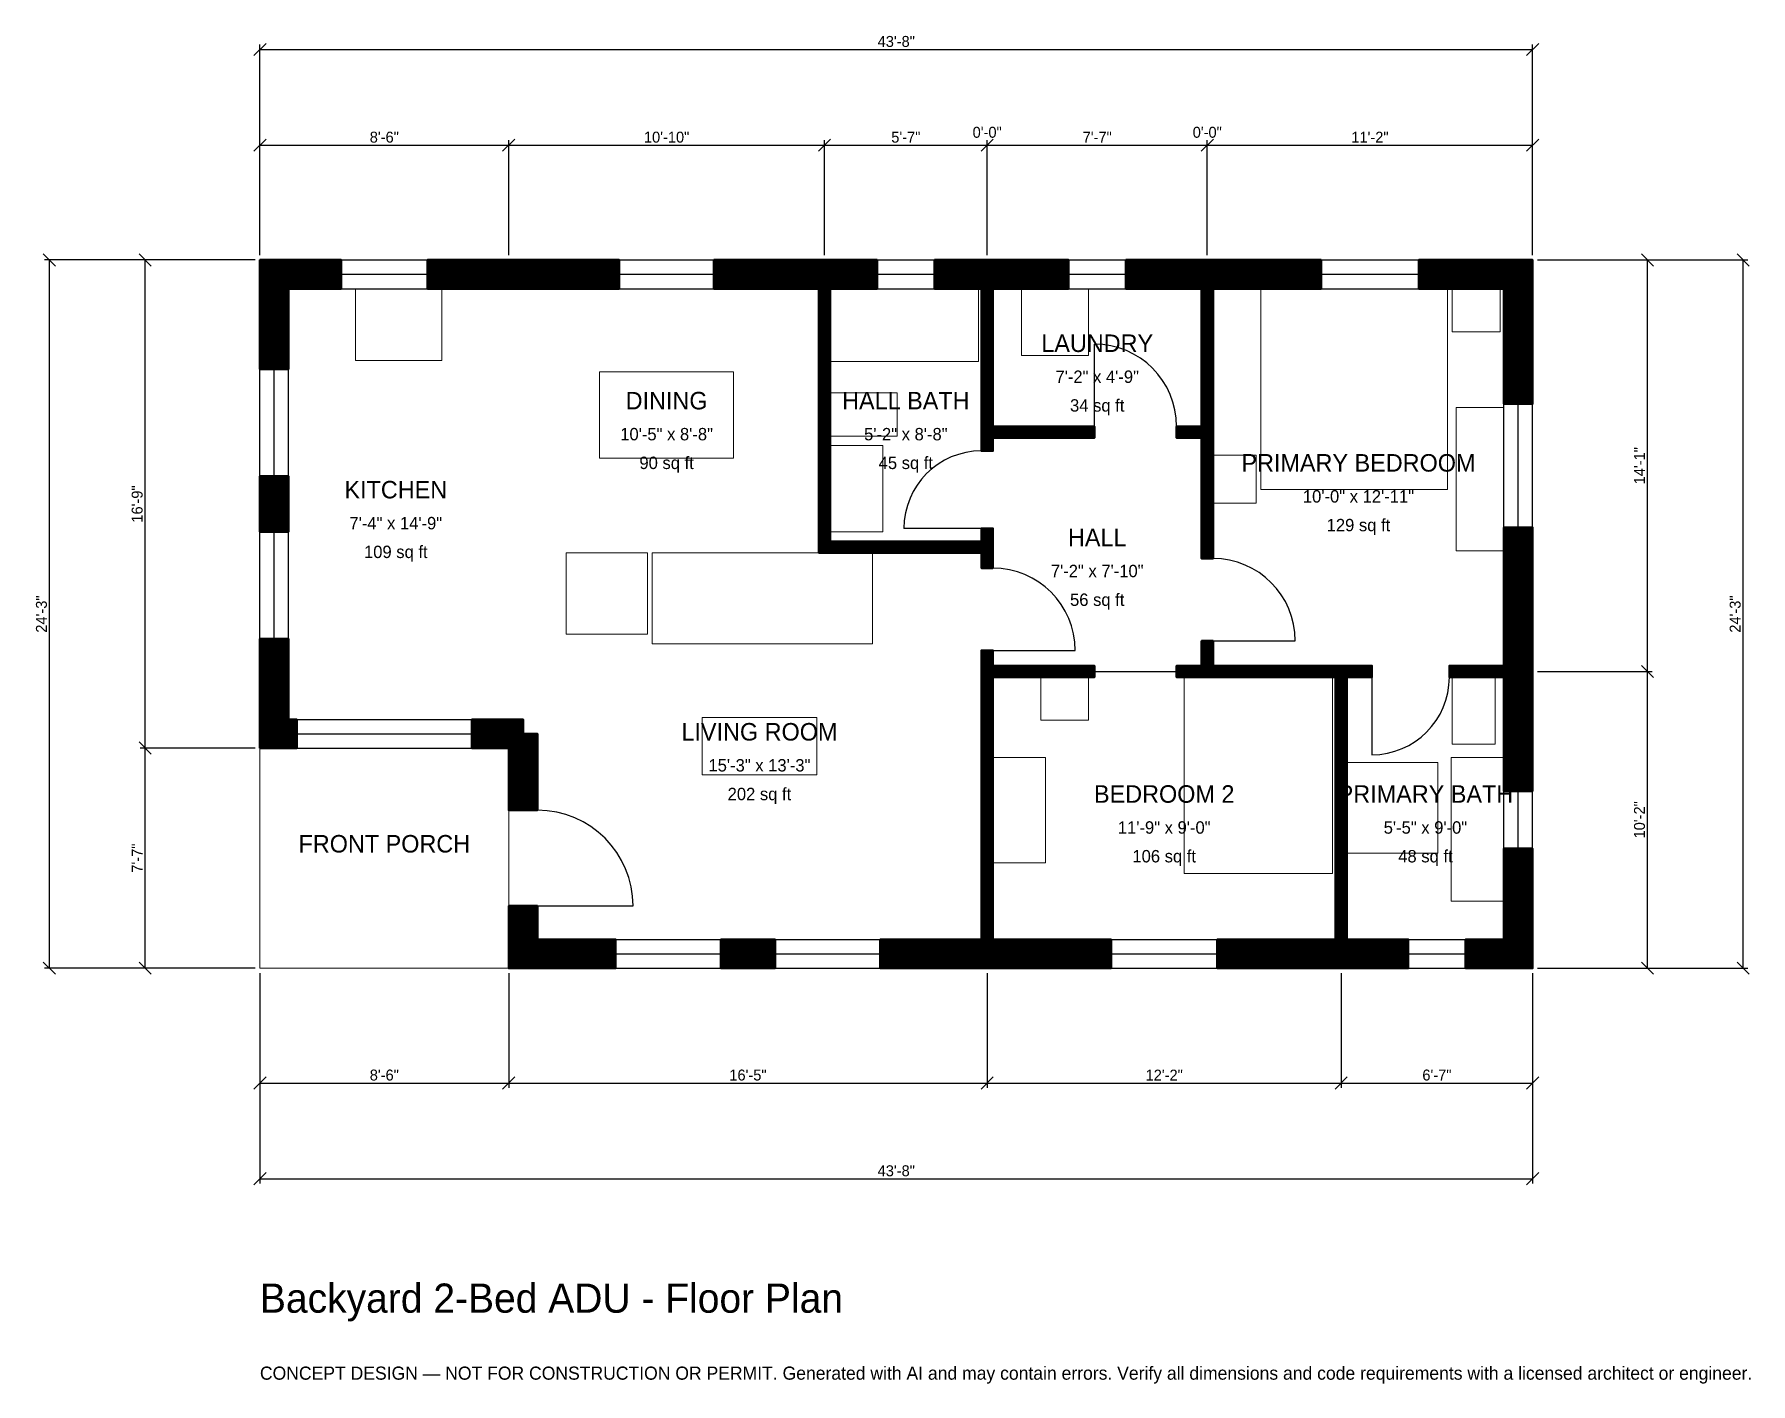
# Model space of a CAD drawing. Header units: inches. Extents: x -93 to 613, y -171 to 384.
import ezdxf
from ezdxf.enums import TextEntityAlignment as Align

# ---------------------------------------------------------------- set-up
doc = ezdxf.new("R2010")
doc.units = ezdxf.units.IN
doc.header["$MEASUREMENT"] = 0
doc.linetypes.add('DASHED', pattern=[0.6, 0.5, -0.1])
for name, color, linetype, lineweight in [('A-ANNO-DIMS', 1, 'Continuous', 13), ('A-ANNO-TEXT', 7, 'Continuous', 18), ('A-AREA-IDEN', 7, 'Continuous', 18), ('A-DOOR', 2, 'Continuous', 25), ('A-FLOR-FIXT', 9, 'Continuous', 13), ('A-FURN', 9, 'Continuous', 13), ('A-GLAZ', 4, 'Continuous', 25), ('A-SITE-PAVE', 8, 'Continuous', 13), ('A-WALL', 7, 'Continuous', 50), ('A-WALL-PATT', 8, 'Continuous', 13)]:
    doc.layers.add(name, color=color, linetype=linetype, lineweight=lineweight)
doc.dimstyles.new('PLAN', dxfattribs={"dimtxt": 4.5, "dimasz": 3, "dimexe": 2, "dimexo": 2, "dimgap": 1, "dimtad": 1, "dimdec": 0, "dimlunit": 4, "dimtsz": 2.5, "dimcen": 2.5, "dimclrd": 1, "dimclre": 1, "dimazin": 3, "dimtfac": 1, "dimtmove": 0, "dimatfit": 3})

msp = doc.modelspace()

# ---------------------------------------------------------------- hatches: boundary and pattern name
at = {"layer": 'A-WALL-PATT'}
h = msp.add_hatch(dxfattribs=at)
h.set_pattern_fill('ANSI31', color=8, scale=0.8)
h.paths.add_polyline_path([(293.3071, 0), (255.2493, 0), (255.2493, 11.811), (293.3071, 11.811), (296.8504, 11.811), (296.8504, 119.685), (296.8504, 124.4094), (296.8504, 130.7087), (301.5748, 130.7087), (301.5748, 124.4094), (343.3071, 124.4094), (343.3071, 119.685), (301.5748, 119.685), (301.5748, 11.811), (305.1181, 11.811), (350.1969, 11.811), (350.1969, 0), (305.1181, 0), (301.5748, 0), (301.5748, 0), (296.8504, 0), (296.8504, 0), (293.3071, 0)])
h.paths.add_polyline_path([(189.6325, 0), (189.6325, 11.811), (211.9423, 11.811), (211.9423, 0), (189.6325, 0)])
h.paths.add_polyline_path([(114.1732, 0), (114.1732, 0), (102.3622, 0), (102.3622, 0), (102.3622, 0), (102.3622, 11.811), (102.3622, 11.811), (102.3622, 25.5906), (114.1732, 25.5906), (114.1732, 11.811), (146.3255, 11.811), (146.3255, 0), (114.1732, 0)])
h.paths.add_polyline_path([(102.3622, 90.5512), (87.2047, 90.5512), (87.2047, 102.3622), (108.2677, 102.3622), (108.2677, 96.4567), (114.1732, 96.4567), (114.1732, 64.9606), (102.3622, 64.9606), (102.3622, 90.5512)])
h.paths.add_polyline_path([(11.811, 90.5512), (11.811, 90.5511), (0, 90.5511), (0, 90.5512), (0, 90.5512), (0, 102.3622), (0, 102.3622), (0, 135.4331), (11.811, 135.4331), (11.811, 102.3622), (15.1575, 102.3622), (15.1575, 90.5512), (11.811, 90.5512)])
h.paths.add_polyline_path([(0, 202.3622), (11.811, 202.3622), (11.811, 179.5276), (0, 179.5276), (0, 202.3622)])
h.paths.add_polyline_path([(0, 279.5276), (0, 279.5276), (0, 291.3386), (0, 291.3386), (0, 291.3386), (11.811, 291.3386), (11.811, 291.3386), (33.4646, 291.3386), (33.4646, 279.5276), (11.811, 279.5276), (11.811, 246.4567), (0, 246.4567), (0, 279.5276)])
h.paths.add_polyline_path([(96.4567, 291.3386), (96.4567, 291.3386), (147.8346, 291.3386), (147.8346, 279.5276), (108.2677, 279.5276), (108.2677, 279.5276), (68.8976, 279.5276), (68.8976, 291.3386), (96.4567, 291.3386)])
h.paths.add_polyline_path([(226.378, 291.3386), (229.9213, 291.3386), (229.9213, 291.3386), (234.6457, 291.3386), (234.6457, 291.3386), (238.189, 291.3386), (253.937, 291.3386), (253.937, 279.5276), (238.189, 279.5276), (234.6457, 279.5276), (234.6457, 175.5906), (296.8504, 175.5906), (296.8504, 175.5906), (296.8504, 180.9055), (301.5748, 180.9055), (301.5748, 170.8661), (301.5748, 170.8661), (301.5748, 164.5669), (296.8504, 164.5669), (296.8504, 170.8661), (234.6457, 170.8661), (229.9213, 170.8661), (229.9213, 175.5906), (229.9213, 279.5276), (226.378, 279.5276), (186.811, 279.5276), (186.811, 291.3386), (226.378, 291.3386)])
h.paths.add_polyline_path([(296.8504, 291.3386), (296.8504, 291.3386), (301.5748, 291.3386), (301.5748, 291.3386), (305.1181, 291.3386), (305.1181, 291.3386), (332.6772, 291.3386), (332.6772, 279.5276), (301.5748, 279.5276), (301.5748, 222.8346), (343.3071, 222.8346), (343.3071, 218.1102), (301.5748, 218.1102), (301.5748, 212.7953), (296.8504, 212.7953), (296.8504, 218.1102), (296.8504, 218.1102), (296.8504, 222.8346), (296.8504, 222.8346), (296.8504, 279.5276), (293.3071, 279.5276), (293.3071, 279.5276), (277.5591, 279.5276), (277.5591, 291.3386), (296.8504, 291.3386)])
h.paths.add_polyline_path([(383.8583, 291.3386), (383.8583, 291.3386), (387.4016, 291.3386), (387.4016, 291.3386), (392.126, 291.3386), (392.126, 291.3386), (436.6142, 291.3386), (436.6142, 279.5276), (395.6693, 279.5276), (395.6693, 279.5276), (392.126, 279.5276), (392.126, 222.8346), (392.126, 218.1102), (392.126, 168.5039), (387.4016, 168.5039), (387.4016, 218.1102), (377.1654, 218.1102), (377.1654, 222.8346), (387.4016, 222.8346), (387.4016, 279.5276), (356.2992, 279.5276), (356.2992, 291.3386), (383.8583, 291.3386)])
h.paths.add_polyline_path([(511.811, 291.3386), (511.811, 291.3386), (523.622, 291.3386), (523.622, 291.3386), (523.6221, 291.3386), (523.6221, 279.5276), (523.622, 279.5276), (523.622, 232.0866), (511.811, 232.0866), (511.811, 279.5276), (476.7717, 279.5276), (476.7717, 291.3386), (511.811, 291.3386)])
h.paths.add_polyline_path([(523.622, 127.9528), (523.622, 124.4094), (523.6221, 124.4094), (523.6221, 119.685), (523.622, 119.685), (523.622, 116.1417), (523.622, 72.8346), (511.811, 72.8346), (511.811, 116.1417), (511.811, 119.685), (489.3701, 119.685), (489.3701, 124.4094), (511.811, 124.4094), (511.811, 127.9528), (511.811, 181.2992), (523.622, 181.2992), (523.622, 127.9528)])
h.paths.add_polyline_path([(523.622, 11.811), (523.6221, 11.811), (523.6221, 0), (523.622, 0), (523.622, 0), (511.811, 0), (511.811, 0), (496.063, 0), (496.063, 11.811), (511.811, 11.811), (511.811, 49.2126), (523.622, 49.2126), (523.622, 11.811)])
h.paths.add_polyline_path([(450.7874, 0), (447.2441, 0), (447.2441, 0), (442.5197, 0), (442.5197, 0), (438.9764, 0), (393.8976, 0), (393.8976, 11.811), (438.9764, 11.811), (442.5197, 11.811), (442.5197, 119.685), (392.126, 119.685), (387.4016, 119.685), (387.4016, 119.685), (377.1654, 119.685), (377.1654, 124.4094), (387.4016, 124.4094), (387.4016, 134.6457), (392.126, 134.6457), (392.126, 124.4094), (442.5197, 124.4094), (447.2441, 124.4094), (457.4803, 124.4094), (457.4803, 119.685), (447.2441, 119.685), (447.2441, 11.811), (450.7874, 11.811), (472.4409, 11.811), (472.4409, 0), (450.7874, 0)])

# ---------------------------------------------------------------- linework, layer by layer
at = {"layer": 'A-DOOR'}
for p, q in [((343.3071, 222.8346), (343.3071, 256.6929)), ((296.8504, 180.9055), (264.9606, 180.9055)), ((392.126, 134.6457), (425.9843, 134.6457)), ((301.5748, 130.7087), (335.4331, 130.7087)), ((343.3071, 122.0472), (377.1654, 122.0472)), ((457.4803, 119.685), (457.4803, 87.7953)), ((114.1732, 25.5906), (153.5433, 25.5906))]:
    msp.add_line(p, q, dxfattribs=at)
for centre, radius, start, end in [((343.3071, 222.8346), 33.8583, 0, 90), ((296.8504, 180.9055), 31.8898, 90, 180), ((301.5748, 130.7087), 33.8583, 0, 90), ((392.126, 134.6457), 33.8583, 0, 90), ((457.4803, 119.685), 31.8898, 270, 360), ((114.1732, 25.5906), 39.3701, 0, 90)]:
    msp.add_arc(centre, radius, start, end, dxfattribs=at)
at = {"layer": 'A-FLOR-FIXT'}
for points in [[(234.6457, 249.6063), (295.6693, 249.6063), (295.6693, 279.5276), (234.6457, 279.5276)], [(234.6457, 218.8976), (262.2047, 218.8976), (262.2047, 236.6142), (234.6457, 236.6142)], [(234.6457, 179.5276), (256.2992, 179.5276), (256.2992, 214.9606), (234.6457, 214.9606)], [(490.5512, 92.126), (508.2677, 92.126), (508.2677, 119.685), (490.5512, 119.685)], [(490.1575, 27.5591), (511.811, 27.5591), (511.811, 86.6142), (490.1575, 86.6142)], [(447.2441, 47.2441), (484.6457, 47.2441), (484.6457, 84.6457), (447.2441, 84.6457)]]:
    msp.add_lwpolyline(points, close=True, dxfattribs=at)
at = {"layer": 'A-FURN'}
for points in [[(39.3701, 250), (74.8031, 250), (74.8031, 279.5276), (39.3701, 279.5276)], [(313.3858, 251.9685), (340.9449, 251.9685), (340.9449, 279.5276), (313.3858, 279.5276)], [(411.811, 196.8504), (488.5827, 196.8504), (488.5827, 279.5276), (411.811, 279.5276)], [(490.5512, 261.811), (510.2362, 261.811), (510.2362, 279.5276), (490.5512, 279.5276)], [(139.7638, 209.8425), (194.8819, 209.8425), (194.8819, 245.2756), (139.7638, 245.2756)], [(492.126, 171.6535), (511.811, 171.6535), (511.811, 230.7087), (492.126, 230.7087)], [(392.126, 191.3386), (409.8425, 191.3386), (409.8425, 211.0236), (392.126, 211.0236)], [(125.9843, 137.4016), (159.4488, 137.4016), (159.4488, 170.8661), (125.9843, 170.8661)], [(161.4173, 133.4646), (251.9685, 133.4646), (251.9685, 170.8661), (161.4173, 170.8661)], [(321.2598, 101.9685), (340.9449, 101.9685), (340.9449, 119.685), (321.2598, 119.685)], [(380.315, 38.9764), (441.3386, 38.9764), (441.3386, 119.685), (380.315, 119.685)], [(181.8898, 79.5276), (229.1339, 79.5276), (229.1339, 103.1496), (181.8898, 103.1496)], [(301.5748, 43.3071), (323.2283, 43.3071), (323.2283, 86.6142), (301.5748, 86.6142)]]:
    msp.add_lwpolyline(points, close=True, dxfattribs=at)
at = {"layer": 'A-GLAZ'}
for p, q in [((33.4646, 291.3386), (68.8976, 291.3386)), ((147.8346, 291.3386), (186.811, 291.3386)), ((253.937, 291.3386), (277.5591, 291.3386)), ((332.6772, 291.3386), (356.2992, 291.3386)), ((436.6142, 291.3386), (476.7717, 291.3386)), ((33.4646, 285.4331), (68.8976, 285.4331)), ((147.8346, 285.4331), (186.811, 285.4331)), ((253.937, 285.4331), (277.5591, 285.4331)), ((332.6772, 285.4331), (356.2992, 285.4331)), ((436.6142, 285.4331), (476.7717, 285.4331)), ((33.4646, 279.5276), (68.8976, 279.5276)), ((147.8346, 279.5276), (186.811, 279.5276)), ((253.937, 279.5276), (277.5591, 279.5276)), ((332.6772, 279.5276), (356.2992, 279.5276)), ((436.6142, 279.5276), (476.7717, 279.5276)), ((0, 202.3622), (0, 246.4567)), ((5.9055, 202.3622), (5.9055, 246.4567)), ((11.811, 202.3622), (11.811, 246.4567)), ((511.811, 181.2992), (511.811, 232.0866)), ((517.7165, 181.2992), (517.7165, 232.0866)), ((523.622, 181.2992), (523.622, 232.0866)), ((0, 135.4331), (0, 179.5276)), ((5.9055, 135.4331), (5.9055, 179.5276)), ((11.811, 135.4331), (11.811, 179.5276)), ((15.1575, 102.3622), (87.2047, 102.3622)), ((15.1575, 96.4567), (87.2047, 96.4567)), ((15.1575, 90.5512), (87.2047, 90.5512)), ((511.811, 49.2126), (511.811, 72.8346)), ((517.7165, 49.2126), (517.7165, 72.8346)), ((523.622, 49.2126), (523.622, 72.8346)), ((146.3255, 11.811), (189.6325, 11.811)), ((211.9423, 11.811), (255.2493, 11.811)), ((350.1969, 11.811), (393.8976, 11.811)), ((472.4409, 11.811), (496.063, 11.811)), ((146.3255, 5.9055), (189.6325, 5.9055)), ((146.3255, 0), (189.6325, 0)), ((211.9423, 5.9055), (255.2493, 5.9055)), ((211.9423, 0), (255.2493, 0)), ((350.1969, 5.9055), (393.8976, 5.9055)), ((350.1969, 0), (393.8976, 0)), ((472.4409, 5.9055), (496.063, 5.9055)), ((472.4409, 0), (496.063, 0))]:
    msp.add_line(p, q, dxfattribs=at)
at = {"layer": 'A-SITE-PAVE', "linetype": 'DASHED'}
msp.add_lwpolyline([(0, 0), (102.3622, 0), (102.3622, 90.5512), (0, 90.5512)], close=True, dxfattribs=at)
at = {"layer": 'A-WALL'}
for points in [[(0, 279.5276), (0, 279.5276), (0, 291.3386), (0, 291.3386), (0, 291.3386), (11.811, 291.3386), (11.811, 291.3386), (33.4646, 291.3386), (33.4646, 279.5276), (11.811, 279.5276), (11.811, 246.4567), (0, 246.4567), (0, 279.5276)], [(96.4567, 291.3386), (96.4567, 291.3386), (147.8346, 291.3386), (147.8346, 279.5276), (108.2677, 279.5276), (108.2677, 279.5276), (68.8976, 279.5276), (68.8976, 291.3386), (96.4567, 291.3386)], [(226.378, 291.3386), (229.9213, 291.3386), (229.9213, 291.3386), (234.6457, 291.3386), (234.6457, 291.3386), (238.189, 291.3386), (253.937, 291.3386), (253.937, 279.5276), (238.189, 279.5276), (234.6457, 279.5276), (234.6457, 175.5906), (296.8504, 175.5906), (296.8504, 175.5906), (296.8504, 180.9055), (301.5748, 180.9055), (301.5748, 170.8661), (301.5748, 170.8661), (301.5748, 164.5669), (296.8504, 164.5669), (296.8504, 170.8661), (234.6457, 170.8661), (229.9213, 170.8661), (229.9213, 175.5906), (229.9213, 279.5276), (226.378, 279.5276), (186.811, 279.5276), (186.811, 291.3386), (226.378, 291.3386)], [(296.8504, 291.3386), (296.8504, 291.3386), (301.5748, 291.3386), (301.5748, 291.3386), (305.1181, 291.3386), (305.1181, 291.3386), (332.6772, 291.3386), (332.6772, 279.5276), (301.5748, 279.5276), (301.5748, 222.8346), (343.3071, 222.8346), (343.3071, 218.1102), (301.5748, 218.1102), (301.5748, 212.7953), (296.8504, 212.7953), (296.8504, 218.1102), (296.8504, 218.1102), (296.8504, 222.8346), (296.8504, 222.8346), (296.8504, 279.5276), (293.3071, 279.5276), (293.3071, 279.5276), (277.5591, 279.5276), (277.5591, 291.3386), (296.8504, 291.3386)], [(383.8583, 291.3386), (383.8583, 291.3386), (387.4016, 291.3386), (387.4016, 291.3386), (392.126, 291.3386), (392.126, 291.3386), (436.6142, 291.3386), (436.6142, 279.5276), (395.6693, 279.5276), (395.6693, 279.5276), (392.126, 279.5276), (392.126, 222.8346), (392.126, 218.1102), (392.126, 168.5039), (387.4016, 168.5039), (387.4016, 218.1102), (377.1654, 218.1102), (377.1654, 222.8346), (387.4016, 222.8346), (387.4016, 279.5276), (356.2992, 279.5276), (356.2992, 291.3386), (383.8583, 291.3386)], [(511.811, 291.3386), (511.811, 291.3386), (523.622, 291.3386), (523.622, 291.3386), (523.6221, 291.3386), (523.6221, 279.5276), (523.622, 279.5276), (523.622, 232.0866), (511.811, 232.0866), (511.811, 279.5276), (476.7717, 279.5276), (476.7717, 291.3386), (511.811, 291.3386)], [(0, 202.3622), (11.811, 202.3622), (11.811, 179.5276), (0, 179.5276), (0, 202.3622)], [(523.622, 127.9528), (523.622, 124.4094), (523.6221, 124.4094), (523.6221, 119.685), (523.622, 119.685), (523.622, 116.1417), (523.622, 72.8346), (511.811, 72.8346), (511.811, 116.1417), (511.811, 119.685), (489.3701, 119.685), (489.3701, 124.4094), (511.811, 124.4094), (511.811, 127.9528), (511.811, 181.2992), (523.622, 181.2992), (523.622, 127.9528)], [(11.811, 90.5512), (11.811, 90.5511), (0, 90.5511), (0, 90.5512), (0, 90.5512), (0, 102.3622), (0, 102.3622), (0, 135.4331), (11.811, 135.4331), (11.811, 102.3622), (15.1575, 102.3622), (15.1575, 90.5512), (11.811, 90.5512)], [(450.7874, 0), (447.2441, 0), (447.2441, 0), (442.5197, 0), (442.5197, 0), (438.9764, 0), (393.8976, 0), (393.8976, 11.811), (438.9764, 11.811), (442.5197, 11.811), (442.5197, 119.685), (392.126, 119.685), (387.4016, 119.685), (387.4016, 119.685), (377.1654, 119.685), (377.1654, 124.4094), (387.4016, 124.4094), (387.4016, 134.6457), (392.126, 134.6457), (392.126, 124.4094), (442.5197, 124.4094), (447.2441, 124.4094), (457.4803, 124.4094), (457.4803, 119.685), (447.2441, 119.685), (447.2441, 11.811), (450.7874, 11.811), (472.4409, 11.811), (472.4409, 0), (450.7874, 0)], [(293.3071, 0), (255.2493, 0), (255.2493, 11.811), (293.3071, 11.811), (296.8504, 11.811), (296.8504, 119.685), (296.8504, 124.4094), (296.8504, 130.7087), (301.5748, 130.7087), (301.5748, 124.4094), (343.3071, 124.4094), (343.3071, 119.685), (301.5748, 119.685), (301.5748, 11.811), (305.1181, 11.811), (350.1969, 11.811), (350.1969, 0), (305.1181, 0), (301.5748, 0), (301.5748, 0), (296.8504, 0), (296.8504, 0), (293.3071, 0)], [(102.3622, 90.5512), (87.2047, 90.5512), (87.2047, 102.3622), (108.2677, 102.3622), (108.2677, 96.4567), (114.1732, 96.4567), (114.1732, 64.9606), (102.3622, 64.9606), (102.3622, 90.5512)], [(523.622, 11.811), (523.6221, 11.811), (523.6221, 0), (523.622, 0), (523.622, 0), (511.811, 0), (511.811, 0), (496.063, 0), (496.063, 11.811), (511.811, 11.811), (511.811, 49.2126), (523.622, 49.2126), (523.622, 11.811)], [(114.1732, 0), (114.1732, 0), (102.3622, 0), (102.3622, 0), (102.3622, 0), (102.3622, 11.811), (102.3622, 11.811), (102.3622, 25.5906), (114.1732, 25.5906), (114.1732, 11.811), (146.3255, 11.811), (146.3255, 0), (114.1732, 0)], [(189.6325, 0), (189.6325, 11.811), (211.9423, 11.811), (211.9423, 0), (189.6325, 0)]]:
    msp.add_lwpolyline(points, close=True, dxfattribs=at)

# ---------------------------------------------------------------- texts
at = {"layer": 'A-ANNO-TEXT'}
for s, height, p in [('Backyard 2-Bed ADU - Floor Plan', 12, (0, -141.7323)), ('CONCEPT DESIGN — NOT FOR CONSTRUCTION OR PERMIT. Generated with AI and may contain errors. Verify all dimensions and code requirements with a licensed architect or engineer.', 5.4, (0, -169.2913))]:
    msp.add_text(s, height=height, dxfattribs=at).set_placement(p)
at = {"layer": 'A-AREA-IDEN'}
for s, height, p in [('LAUNDRY', 7.2, (344.4882, 257.0866)), ('7\'-2" x 4\'-9"', 5.1, (344.4882, 243.3071)), ('DINING', 7.2, (167.3228, 233.4646)), ('HALL BATH', 7.2, (265.748, 233.4646)), ('34 sq ft', 5.1, (344.4882, 231.4961)), ('10\'-5" x 8\'-8"', 5.1, (167.3228, 219.685)), ('5\'-2" x 8\'-8"', 5.1, (265.748, 219.685)), ('90 sq ft', 5.1, (167.3228, 207.874)), ('45 sq ft', 5.1, (265.748, 207.874)), ('PRIMARY BEDROOM', 7.2, (451.9685, 207.874)), ('KITCHEN', 7.2, (55.9055, 196.8504)), ('10\'-0" x 12\'-11"', 5.1, (451.9685, 194.0945)), ('7\'-4" x 14\'-9"', 5.1, (55.9055, 183.0709)), ('129 sq ft', 5.1, (451.9685, 182.2835)), ('HALL', 7.2, (344.4882, 177.1654)), ('109 sq ft', 5.1, (55.9055, 171.2598)), ('7\'-2" x 7\'-10"', 5.1, (344.4882, 163.3858)), ('56 sq ft', 5.1, (344.4882, 151.5748)), ('LIVING ROOM', 7.2, (205.5118, 97.2441)), ('15\'-3" x 13\'-3"', 5.1, (205.5118, 83.4646)), ('202 sq ft', 5.1, (205.5118, 71.6535)), ('BEDROOM 2', 7.2, (372.0472, 71.6535)), ('PRIMARY BATH', 7.2, (479.5276, 71.6535)), ('11\'-9" x 9\'-0"', 5.1, (372.0472, 57.874)), ('5\'-5" x 9\'-0"', 5.1, (479.5276, 57.874)), ('FRONT PORCH', 7.2, (51.1811, 51.1811)), ('106 sq ft', 5.1, (372.0472, 46.063)), ('48 sq ft', 5.1, (479.5276, 46.063))]:
    msp.add_text(s, height=height, dxfattribs=at).set_placement(p, align=Align.MIDDLE_CENTER)

# ---------------------------------------------------------------- dimensions: what is measured, and where the dimension line sits
at = {"layer": 'A-ANNO-DIMS'}
for base, p1, p2, text in [((0, 377.9528), (0, 291.3386), (523.622, 291.3386), '43\'-8"'), ((299.2126, 338.5827), (299.2126, 291.3386), (299.2126, 291.3386), '0\'-0"'), ((389.7638, 338.5827), (389.7638, 291.3386), (389.7638, 291.3386), '0\'-0"'), ((0, 338.5827), (0, 291.3386), (102.3622, 291.3386), '8\'-6"'), ((102.3622, 338.5827), (102.3622, 291.3386), (232.2835, 291.3386), '10\'-10"'), ((232.2835, 338.5827), (232.2835, 291.3386), (299.2126, 291.3386), '5\'-7"'), ((299.2126, 338.5827), (299.2126, 291.3386), (389.7638, 291.3386), '7\'-7"'), ((389.7638, 338.5827), (389.7638, 291.3386), (523.622, 291.3386), '11\'-2"'), ((0, -47.2441), (0, 0), (102.3622, 0), '8\'-6"'), ((0, -86.6142), (0, 0), (523.622, 0), '43\'-8"'), ((102.3622, -47.2441), (102.3622, 0), (299.2126, 0), '16\'-5"'), ((299.2126, -47.2441), (299.2126, 0), (444.8819, 0), '12\'-2"'), ((444.8819, -47.2441), (444.8819, 0), (523.622, 0), '6\'-7"')]:
    msp.add_linear_dim(base=base, p1=p1, p2=p2, text=text, dimstyle='PLAN', dxfattribs=at).render()
for base, p1, p2, text in [((-86.6142, 0), (0, 0), (0, 291.3386), '24\'-3"'), ((-47.2441, 90.5512), (0, 90.5512), (0, 291.3386), '16\'-9"'), ((570.8661, 122.0472), (523.622, 122.0472), (523.622, 291.3386), '14\'-1"'), ((610.2362, 0), (523.622, 0), (523.622, 291.3386), '24\'-3"'), ((570.8661, 0), (523.622, 0), (523.622, 122.0472), '10\'-2"'), ((-47.2441, 0), (0, 0), (0, 90.5512), '7\'-7"')]:
    msp.add_linear_dim(base=base, p1=p1, p2=p2, angle=90, text=text, dimstyle='PLAN', dxfattribs=at).render()

doc.saveas('drawing.dxf')
